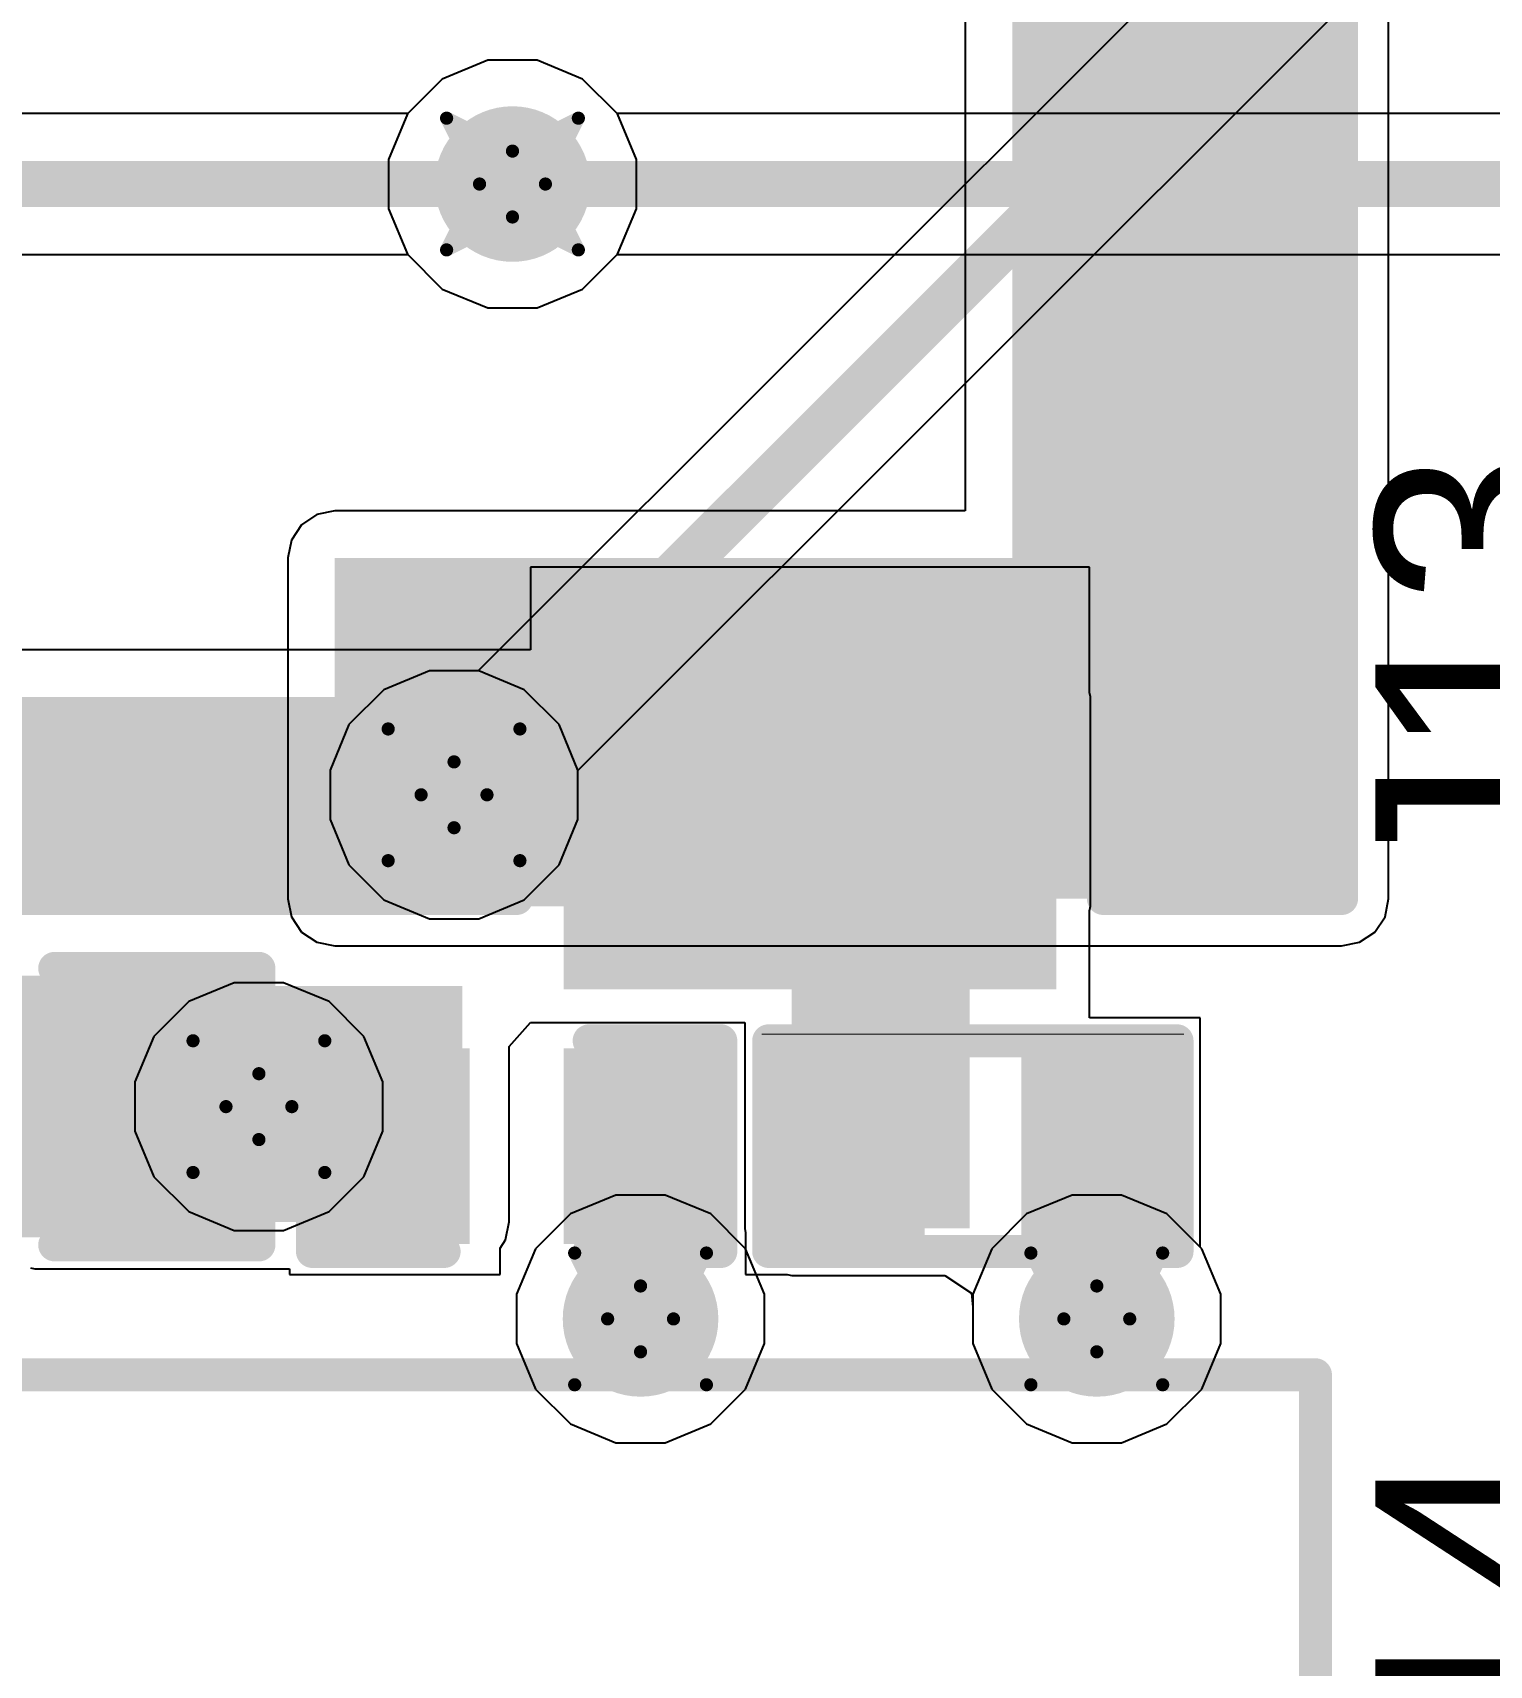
# Model space of a CAD drawing. Header units: inches. Extents: x -3 to 289, y -11 to 89.
# Drawn here: x 9.48 to 15.09, y 14.52 to 20.81 of the extents above; entities that cross this region are included whole.
import ezdxf

# ---------------------------------------------------------------- set-up
doc = ezdxf.new("R2010")
doc.units = ezdxf.units.IN
for name, color, linetype in [('Bottom Layer', 5, 'Continuous'), ('Drill Drawing', 1, 'Continuous'), ('Layer 1', 16, 'Continuous'), ('Layer 2', 76, 'Continuous'), ('Top Layer', 1, 'Continuous'), ('Top Overlay', 2, 'Continuous'), ('Top Paste', 8, 'Continuous'), ('Top Solder', 216, 'Continuous'), ('Via Holes', 16, 'Continuous')]:
    doc.layers.add(name, color=color, linetype=linetype)
doc.styles.add('Arial', font='', dxfattribs={"height": 0.2})
doc.styles.get('Arial').set_extended_font_data('Arial')

# ---------------------------------------------------------------- blocks, each defined once
blk = doc.blocks.new('R___0402_21')
at = {"layer": 'Top Layer'}
for points in [[(-0.6985, -0.3175), (-0.6985, 0.3175), (-0.2413, 0.3175), (-0.2413, -0.3175)], [(0.2413, -0.3175), (0.2413, 0.3175), (0.6985, 0.3175), (0.6985, -0.3175)]]:
    blk.add_hatch(color=1, dxfattribs=at).paths.add_polyline_path(points)
at = {"layer": 'Top Paste'}
for points in [[(-0.6985, -0.3175), (-0.6985, 0.3175), (-0.2413, 0.3175), (-0.2413, -0.3175)], [(0.2413, -0.3175), (0.2413, 0.3175), (0.6985, 0.3175), (0.6985, -0.3175)]]:
    blk.add_hatch(color=8, dxfattribs=at).paths.add_polyline_path(points)
at = {"layer": 'Top Solder'}
for points in [[(-0.7535, -0.3725), (-0.7535, 0.3725), (-0.1863, 0.3725), (-0.1863, -0.3725)], [(0.1863, -0.3725), (0.1863, 0.3725), (0.7535, 0.3725), (0.7535, -0.3725)]]:
    blk.add_hatch(color=216, dxfattribs=at).paths.add_polyline_path(points)
at = {"layer": 'Top Overlay'}
for points in [[(-0.7874, 0.4064, 0.127, 0.127, 0), (-0.7874, -0.4064, 0.127, 0.127, 0)], [(0.7874, 0.4064, 0.127, 0.127, 0), (-0.7874, 0.4064, 0.127, 0.127, 0)], [(0.7874, 0.4064, 0.127, 0.127, 0), (0.7874, -0.4064, 0.127, 0.127, 0)], [(0.7874, -0.4064, 0.127, 0.127, 0), (-0.7874, -0.4064, 0.127, 0.127, 0)], [(0.8128, -0.4318, 0.00323, 0.00323, 0), (-0.8128, -0.4318, 0.00323, 0.00323, 0)]]:
    blk.add_lwpolyline(points, format="xyseb", dxfattribs=at)
for points in [[(-0.8191, 0.4064, 0.0635, 0.0635, 1), (-0.7556, 0.4064, 0.0635, 0.0635, 1)], [(-0.8191, 0.4064, 0.0635, 0.0635, 1), (-0.7556, 0.4064, 0.0635, 0.0635, 1)], [(0.7556, 0.4064, 0.0635, 0.0635, 1), (0.8191, 0.4064, 0.0635, 0.0635, 1)], [(0.7556, 0.4064, 0.0635, 0.0635, 1), (0.8191, 0.4064, 0.0635, 0.0635, 1)], [(-0.8191, -0.4064, 0.0635, 0.0635, 1), (-0.7556, -0.4064, 0.0635, 0.0635, 1)], [(-0.8191, -0.4064, 0.0635, 0.0635, 1), (-0.7556, -0.4064, 0.0635, 0.0635, 1)], [(0.7556, -0.4064, 0.0635, 0.0635, 1), (0.8191, -0.4064, 0.0635, 0.0635, 1)], [(0.7556, -0.4064, 0.0635, 0.0635, 1), (0.8191, -0.4064, 0.0635, 0.0635, 1)], [(-0.8136, -0.4318, 0.00161, 0.00161, 1), (-0.812, -0.4318, 0.00161, 0.00161, 1)], [(0.812, -0.4318, 0.00161, 0.00161, 1), (0.8136, -0.4318, 0.00161, 0.00161, 1)]]:
    blk.add_lwpolyline(points, format="xyseb", close=True, dxfattribs=at)
blk = doc.blocks.new('693071010811_77')
at = {"layer": 'Top Layer'}
blk.add_hatch(color=1, dxfattribs=at).paths.add_polyline_path([(-5.875, 7.725), (-4.075, 7.725), (-4.075, 6.325), (-5.875, 6.325)])
at = {"layer": 'Top Paste'}
blk.add_hatch(color=8, dxfattribs=at).paths.add_polyline_path([(-5.875, 7.725), (-4.075, 7.725), (-4.075, 6.325), (-5.875, 6.325)])
at = {"layer": 'Top Solder'}
blk.add_hatch(color=216, dxfattribs=at).paths.add_polyline_path([(-5.925, 7.775), (-4.025, 7.775), (-4.025, 6.275), (-5.925, 6.275)])
at = {"layer": 'Top Overlay'}
for points in [[(-6.1061, 7.425, 0.127, 0.127, 0), (-7.025, 7.425, 0.127, 0.127, 0)], [(-7.025, 7.425, 0.127, 0.127, 0), (-7.025, 7.175, 0.127, 0.127, 0)], [(-0.4061, 7.425, 0.127, 0.127, 0), (-3.8439, 7.425, 0.127, 0.127, 0)], [(-7.025, 7.175, 0.127, 0.127, 0), (-7.025, -4.9439, 0.127, 0.127, 0)]]:
    blk.add_lwpolyline(points, format="xyseb", dxfattribs=at)
for points in [[(-7.0567, 7.425, 0.0635, 0.0635, 1), (-6.9932, 7.425, 0.0635, 0.0635, 1)], [(-7.0567, 7.425, 0.0635, 0.0635, 1), (-6.9932, 7.425, 0.0635, 0.0635, 1)], [(-6.1379, 7.425, 0.0635, 0.0635, 1), (-6.0744, 7.425, 0.0635, 0.0635, 1)], [(-3.8756, 7.425, 0.0635, 0.0635, 1), (-3.8121, 7.425, 0.0635, 0.0635, 1)], [(-7.0567, 7.175, 0.0635, 0.0635, 1), (-6.9932, 7.175, 0.0635, 0.0635, 1)], [(-7.0567, 7.175, 0.0635, 0.0635, 1), (-6.9932, 7.175, 0.0635, 0.0635, 1)]]:
    blk.add_lwpolyline(points, format="xyseb", close=True, dxfattribs=at)
blk = doc.blocks.new('693071010811_78')
at = {"layer": 'Top Overlay'}
for points in [[(1.8553, 7.4261, 0.127, 0.127, 0), (5.2742, 7.4261, 0.127, 0.127, 0)], [(5.2742, 7.4261, 0.127, 0.127, 0), (6.975, 7.4261, 0.127, 0.127, 0)], [(6.975, -5.8439, 0.127, 0.127, 0), (6.975, 7.4261, 0.127, 0.127, 0)]]:
    blk.add_lwpolyline(points, format="xyseb", dxfattribs=at)
for points in [[(5.2424, 7.4261, 0.0635, 0.0635, 1), (5.3059, 7.4261, 0.0635, 0.0635, 1)], [(5.2424, 7.4261, 0.0635, 0.0635, 1), (5.3059, 7.4261, 0.0635, 0.0635, 1)], [(6.9432, 7.4261, 0.0635, 0.0635, 1), (7.0067, 7.4261, 0.0635, 0.0635, 1)], [(6.9432, 7.4261, 0.0635, 0.0635, 1), (7.0067, 7.4261, 0.0635, 0.0635, 1)]]:
    blk.add_lwpolyline(points, format="xyseb", close=True, dxfattribs=at)
blk = doc.blocks.new('C___0603_100')
at = {"layer": 'Top Layer'}
for points in [[(-0.381, 0.4445), (-0.381, -0.4445), (-1.143, -0.4445), (-1.143, 0.4445)], [(1.143, 0.4445), (1.143, -0.4445), (0.381, -0.4445), (0.381, 0.4445)]]:
    blk.add_hatch(color=1, dxfattribs=at).paths.add_polyline_path(points)
at = {"layer": 'Top Paste'}
for points in [[(-0.381, 0.4445), (-0.381, -0.4445), (-1.143, -0.4445), (-1.143, 0.4445)], [(1.143, 0.4445), (1.143, -0.4445), (0.381, -0.4445), (0.381, 0.4445)]]:
    blk.add_hatch(color=8, dxfattribs=at).paths.add_polyline_path(points)
at = {"layer": 'Top Solder'}
for points in [[(-0.321, 0.5045), (-0.321, -0.5045), (-1.203, -0.5045), (-1.203, 0.5045)], [(1.203, 0.5045), (1.203, -0.5045), (0.321, -0.5045), (0.321, 0.5045)]]:
    blk.add_hatch(color=216, dxfattribs=at).paths.add_polyline_path(points)
at = {"layer": 'Top Overlay'}
for points in [[(-1.2446, -0.5334, 0.127, 0.127, 0), (-1.2446, 0.5334, 0.127, 0.127, 0)], [(-1.2446, 0.5334, 0.127, 0.127, 0), (-0.4572, 0.5334, 0.127, 0.127, 0)], [(0.4572, 0.5334, 0.127, 0.127, 0), (1.2446, 0.5334, 0.127, 0.127, 0)], [(1.2446, -0.5334, 0.127, 0.127, 0), (1.2446, 0.5334, 0.127, 0.127, 0)], [(-1.2446, -0.5334, 0.127, 0.127, 0), (-0.4572, -0.5334, 0.127, 0.127, 0)], [(0.4572, -0.5334, 0.127, 0.127, 0), (1.2446, -0.5334, 0.127, 0.127, 0)]]:
    blk.add_lwpolyline(points, format="xyseb", dxfattribs=at)
for points in [[(-1.2764, 0.5334, 0.0635, 0.0635, 1), (-1.2128, 0.5334, 0.0635, 0.0635, 1)], [(-1.2764, 0.5334, 0.0635, 0.0635, 1), (-1.2128, 0.5334, 0.0635, 0.0635, 1)], [(-0.4889, 0.5334, 0.0635, 0.0635, 1), (-0.4254, 0.5334, 0.0635, 0.0635, 1)], [(0.4254, 0.5334, 0.0635, 0.0635, 1), (0.4889, 0.5334, 0.0635, 0.0635, 1)], [(1.2128, 0.5334, 0.0635, 0.0635, 1), (1.2764, 0.5334, 0.0635, 0.0635, 1)], [(1.2128, 0.5334, 0.0635, 0.0635, 1), (1.2764, 0.5334, 0.0635, 0.0635, 1)], [(-1.2764, -0.5334, 0.0635, 0.0635, 1), (-1.2128, -0.5334, 0.0635, 0.0635, 1)], [(-1.2764, -0.5334, 0.0635, 0.0635, 1), (-1.2128, -0.5334, 0.0635, 0.0635, 1)], [(-0.4889, -0.5334, 0.0635, 0.0635, 1), (-0.4254, -0.5334, 0.0635, 0.0635, 1)], [(0.4254, -0.5334, 0.0635, 0.0635, 1), (0.4889, -0.5334, 0.0635, 0.0635, 1)], [(1.2128, -0.5334, 0.0635, 0.0635, 1), (1.2764, -0.5334, 0.0635, 0.0635, 1)], [(1.2128, -0.5334, 0.0635, 0.0635, 1), (1.2764, -0.5334, 0.0635, 0.0635, 1)]]:
    blk.add_lwpolyline(points, format="xyseb", close=True, dxfattribs=at)
blk = doc.blocks.new('____0402_102')
at = {"layer": 'Top Layer'}
for points in [[(-0.6985, -0.3175), (-0.6985, 0.3175), (-0.2413, 0.3175), (-0.2413, -0.3175)], [(0.2413, -0.3175), (0.2413, 0.3175), (0.6985, 0.3175), (0.6985, -0.3175)]]:
    blk.add_hatch(color=1, dxfattribs=at).paths.add_polyline_path(points)
at = {"layer": 'Top Paste'}
for points in [[(-0.6985, -0.3175), (-0.6985, 0.3175), (-0.2413, 0.3175), (-0.2413, -0.3175)], [(0.2413, -0.3175), (0.2413, 0.3175), (0.6985, 0.3175), (0.6985, -0.3175)]]:
    blk.add_hatch(color=8, dxfattribs=at).paths.add_polyline_path(points)
at = {"layer": 'Top Solder'}
for points in [[(-0.7585, -0.3775), (-0.7585, 0.3775), (-0.1813, 0.3775), (-0.1813, -0.3775)], [(0.1813, -0.3775), (0.1813, 0.3775), (0.7585, 0.3775), (0.7585, -0.3775)]]:
    blk.add_hatch(color=216, dxfattribs=at).paths.add_polyline_path(points)
at = {"layer": 'Top Overlay'}
for points in [[(-0.7874, 0.4064, 0.127, 0.127, 0), (-0.7874, -0.4064, 0.127, 0.127, 0)], [(-0.2794, 0.4064, 0.127, 0.127, 0), (-0.7874, 0.4064, 0.127, 0.127, 0)], [(0.7874, 0.4064, 0.127, 0.127, 0), (0.2794, 0.4064, 0.127, 0.127, 0)], [(0.7874, 0.4064, 0.127, 0.127, 0), (0.7874, -0.4064, 0.127, 0.127, 0)], [(-0.2794, -0.4064, 0.127, 0.127, 0), (-0.7874, -0.4064, 0.127, 0.127, 0)], [(0.7874, -0.4064, 0.127, 0.127, 0), (0.2794, -0.4064, 0.127, 0.127, 0)]]:
    blk.add_lwpolyline(points, format="xyseb", dxfattribs=at)
for points in [[(-0.8191, 0.4064, 0.0635, 0.0635, 1), (-0.7556, 0.4064, 0.0635, 0.0635, 1)], [(-0.8191, 0.4064, 0.0635, 0.0635, 1), (-0.7556, 0.4064, 0.0635, 0.0635, 1)], [(-0.3111, 0.4064, 0.0635, 0.0635, 1), (-0.2477, 0.4064, 0.0635, 0.0635, 1)], [(0.2477, 0.4064, 0.0635, 0.0635, 1), (0.3111, 0.4064, 0.0635, 0.0635, 1)], [(0.7556, 0.4064, 0.0635, 0.0635, 1), (0.8191, 0.4064, 0.0635, 0.0635, 1)], [(0.7556, 0.4064, 0.0635, 0.0635, 1), (0.8191, 0.4064, 0.0635, 0.0635, 1)], [(-0.8191, -0.4064, 0.0635, 0.0635, 1), (-0.7556, -0.4064, 0.0635, 0.0635, 1)], [(-0.8191, -0.4064, 0.0635, 0.0635, 1), (-0.7556, -0.4064, 0.0635, 0.0635, 1)], [(-0.3111, -0.4064, 0.0635, 0.0635, 1), (-0.2477, -0.4064, 0.0635, 0.0635, 1)], [(0.2477, -0.4064, 0.0635, 0.0635, 1), (0.3111, -0.4064, 0.0635, 0.0635, 1)], [(0.7556, -0.4064, 0.0635, 0.0635, 1), (0.8191, -0.4064, 0.0635, 0.0635, 1)], [(0.7556, -0.4064, 0.0635, 0.0635, 1), (0.8191, -0.4064, 0.0635, 0.0635, 1)]]:
    blk.add_lwpolyline(points, format="xyseb", close=True, dxfattribs=at)

msp = doc.modelspace()

# ---------------------------------------------------------------- hatches: boundary and pattern name
at = {"layer": 'Bottom Layer'}
h = msp.add_hatch(color=5, dxfattribs=at)
edge = h.paths.add_edge_path()
edge.add_arc((11.3251, 20.2304), 0.3, 0, 360)
h = msp.add_hatch(color=5, dxfattribs=at)
edge = h.paths.add_edge_path()
edge.add_arc((11.0998, 17.8748), 0.3, 0, 360)
h = msp.add_hatch(color=5, dxfattribs=at)
edge = h.paths.add_edge_path()
edge.add_arc((10.3474, 16.6722), 0.3, 0, 360)
h = msp.add_hatch(color=5, dxfattribs=at)
edge = h.paths.add_edge_path()
edge.add_arc((11.8189, 15.8535), 0.3, 0, 360)
h = msp.add_hatch(color=5, dxfattribs=at)
edge = h.paths.add_edge_path()
edge.add_arc((13.578, 15.8535), 0.3, 0, 360)
at = {"layer": 'Layer 1'}
h = msp.add_hatch(color=16, dxfattribs=at)
edge = h.paths.add_edge_path()
edge.add_arc((11.3251, 20.2304), 0.3, 0, 360)
h = msp.add_hatch(color=16, dxfattribs=at)
edge = h.paths.add_edge_path()
edge.add_arc((11.0998, 17.8748), 0.3, 0, 360)
h = msp.add_hatch(color=16, dxfattribs=at)
edge = h.paths.add_edge_path()
edge.add_arc((10.3474, 16.6722), 0.3, 0, 360)
h = msp.add_hatch(color=16, dxfattribs=at)
edge = h.paths.add_edge_path()
edge.add_arc((11.8189, 15.8535), 0.3, 0, 360)
h = msp.add_hatch(color=16, dxfattribs=at)
edge = h.paths.add_edge_path()
edge.add_arc((13.578, 15.8535), 0.3, 0, 360)
at = {"layer": 'Layer 2'}
for points in [[(14.5219, 31.5976), (13.2519, 31.5976), (13.2519, 17.4737), (14.5219, 17.4737)], [(14.5219, 18.7882), (10.64, 18.7882), (10.64, 17.4737), (14.5219, 17.4737)]]:
    msp.add_hatch(color=76, dxfattribs=at).paths.add_polyline_path(points)
h = msp.add_hatch(color=76, dxfattribs=at)
edge = h.paths.add_edge_path()
edge.add_arc((11.3251, 20.2304), 0.3, 0, 360)
h = msp.add_hatch(color=76, dxfattribs=at)
edge = h.paths.add_edge_path()
edge.add_arc((11.0998, 17.8748), 0.3, 0, 360)
h = msp.add_hatch(color=76, dxfattribs=at)
edge = h.paths.add_edge_path()
edge.add_arc((10.3474, 16.6722), 0.3, 0, 360)
h = msp.add_hatch(color=76, dxfattribs=at)
edge = h.paths.add_edge_path()
edge.add_arc((11.8189, 15.8535), 0.3, 0, 360)
h = msp.add_hatch(color=76, dxfattribs=at)
edge = h.paths.add_edge_path()
edge.add_arc((13.578, 15.8535), 0.3, 0, 360)
at = {"layer": 'Top Layer'}
h = msp.add_hatch(color=1, dxfattribs=at)
edge = h.paths.add_edge_path()
edge.add_arc((11.3251, 20.2304), 0.3, 0, 360)
for points in [[(5.872, 17.4449), (13.3719, 17.4449), (13.3719, 18.2524), (5.872, 18.2524)], [(13.0878, 18.0315), (12.4017, 18.0315), (12.4017, 16.2023), (13.0878, 16.2023)], [(9.4838, 16.2277), (11.1312, 16.2277), (11.1312, 17.1376), (9.4838, 17.1376)]]:
    msp.add_hatch(color=1, dxfattribs=at).paths.add_polyline_path(points)
h = msp.add_hatch(color=1, dxfattribs=at)
edge = h.paths.add_edge_path()
edge.add_arc((11.0998, 17.8748), 0.3, 0, 360)
h = msp.add_hatch(color=1, dxfattribs=at)
edge = h.paths.add_edge_path()
edge.add_arc((10.3474, 16.6722), 0.3, 0, 360)
h = msp.add_hatch(color=1, dxfattribs=at)
edge = h.paths.add_edge_path()
edge.add_arc((11.8189, 15.8535), 0.3, 0, 360)
h = msp.add_hatch(color=1, dxfattribs=at)
edge = h.paths.add_edge_path()
edge.add_arc((13.578, 15.8535), 0.3, 0, 360)
at = {"layer": 'Via Holes'}
h = msp.add_hatch(color=7, dxfattribs=at)
edge = h.paths.add_edge_path()
edge.add_arc((11.3251, 20.2304), 0.15, 0, 360)
h = msp.add_hatch(color=7, dxfattribs=at)
edge = h.paths.add_edge_path()
edge.add_arc((11.0998, 17.8748), 0.15, 0, 360)
h = msp.add_hatch(color=7, dxfattribs=at)
edge = h.paths.add_edge_path()
edge.add_arc((10.3474, 16.6722), 0.15, 0, 360)
h = msp.add_hatch(color=7, dxfattribs=at)
edge = h.paths.add_edge_path()
edge.add_arc((11.8189, 15.8535), 0.15, 0, 360)
h = msp.add_hatch(color=7, dxfattribs=at)
edge = h.paths.add_edge_path()
edge.add_arc((13.578, 15.8535), 0.15, 0, 360)

# ---------------------------------------------------------------- linework, layer by layer
at = {"layer": 'Bottom Layer'}
for p, q in [((16.2644, 23.424), (11.193, 18.3526)), ((11.5776, 17.968), (16.5694, 22.9598)), ((11.23, 20.7082), (11.0544, 20.6354)), ((11.4201, 20.7082), (11.23, 20.7082)), ((11.5957, 20.6354), (11.4201, 20.7082)), ((11.0544, 20.6354), (10.92, 20.501)), ((11.7301, 20.501), (11.5957, 20.6354)), ((10.92, 20.501), (10.8473, 20.3254)), ((11.8029, 20.3254), (11.7301, 20.501)), ((10.8473, 20.3254), (10.8473, 20.1353)), ((11.8029, 20.1353), (11.8029, 20.3254)), ((10.8473, 20.1353), (10.92, 19.9597)), ((11.7301, 19.9597), (11.8029, 20.1353)), ((10.92, 19.9597), (11.0544, 19.8253)), ((11.5957, 19.8253), (11.7301, 19.9597)), ((11.0544, 19.8253), (11.23, 19.7526)), ((11.4201, 19.7526), (11.5957, 19.8253)), ((11.23, 19.7526), (11.4201, 19.7526)), ((11.0047, 18.3526), (10.8291, 18.2799)), ((11.193, 18.3526), (11.0047, 18.3526)), ((10.8291, 18.2799), (10.6947, 18.1454)), ((10.6947, 18.1454), (10.622, 17.9698)), ((10.622, 17.9698), (10.622, 17.7798)), ((11.5776, 17.7798), (11.5776, 17.968)), ((10.622, 17.7798), (10.6947, 17.6041)), ((11.5048, 17.6041), (11.5776, 17.7798)), ((10.6947, 17.6041), (10.8291, 17.4697)), ((11.3704, 17.4697), (11.5048, 17.6041)), ((10.8291, 17.4697), (11.0047, 17.397)), ((11.1948, 17.397), (11.3704, 17.4697)), ((11.0047, 17.397), (11.1948, 17.397)), ((11.7238, 16.3313), (11.5482, 16.2586)), ((11.9139, 16.3313), (11.7238, 16.3313)), ((12.0895, 16.2586), (11.9139, 16.3313)), ((13.4829, 16.3313), (13.3073, 16.2586)), ((13.673, 16.3313), (13.4829, 16.3313)), ((13.8486, 16.2586), (13.673, 16.3313)), ((11.5482, 16.2586), (11.4138, 16.1242)), ((12.2239, 16.1242), (12.0895, 16.2586)), ((13.3073, 16.2586), (13.1729, 16.1242)), ((13.983, 16.1242), (13.8486, 16.2586)), ((11.4138, 16.1242), (11.3411, 15.9486)), ((12.2967, 15.9486), (12.2239, 16.1242)), ((13.1729, 16.1242), (13.1002, 15.9486)), ((14.0558, 15.9486), (13.983, 16.1242)), ((11.3411, 15.9486), (11.3411, 15.7585)), ((12.2967, 15.7585), (12.2967, 15.9486)), ((13.1002, 15.9486), (13.1002, 15.7585)), ((14.0558, 15.7585), (14.0558, 15.9486)), ((11.3411, 15.7585), (11.4138, 15.5829)), ((12.2239, 15.5829), (12.2967, 15.7585)), ((13.1002, 15.7585), (13.1729, 15.5829)), ((13.983, 15.5829), (14.0558, 15.7585)), ((11.4138, 15.5829), (11.5482, 15.4485)), ((12.0895, 15.4485), (12.2239, 15.5829)), ((13.1729, 15.5829), (13.3073, 15.4485)), ((13.8486, 15.4485), (13.983, 15.5829)), ((11.5482, 15.4485), (11.7238, 15.3757)), ((11.9139, 15.3757), (12.0895, 15.4485)), ((13.3073, 15.4485), (13.4829, 15.3757)), ((13.673, 15.3757), (13.8486, 15.4485)), ((11.7238, 15.3757), (11.9139, 15.3757)), ((13.4829, 15.3757), (13.673, 15.3757))]:
    msp.add_line(p, q, dxfattribs=at)
msp.add_lwpolyline([(11.0998, 17.8748, 0.1778, 0.1778, 0), (16.4567, 23.2318, 0.1778, 0.1778, 0)], format="xyseb", dxfattribs=at)
msp.add_lwpolyline([(11.0553, 17.8748, 0.0889, 0.0889, 1), (11.1442, 17.8748, 0.0889, 0.0889, 1)], format="xyseb", close=True, dxfattribs=at)
at = {"layer": 'Drill Drawing'}
for points in [[(11.0711, 20.4844, 0.0508, 0.0508, 0), (11.3251, 20.3574, 0.0508, 0.0508, 0)], [(11.0711, 20.4844, 0.0508, 0.0508, 0), (11.1981, 20.2304, 0.0508, 0.0508, 0)], [(11.3251, 20.3574, 0.0508, 0.0508, 0), (11.5791, 20.4844, 0.0508, 0.0508, 0)], [(11.4521, 20.2304, 0.0508, 0.0508, 0), (11.5791, 20.4844, 0.0508, 0.0508, 0)], [(11.0711, 19.9764, 0.0508, 0.0508, 0), (11.1981, 20.2304, 0.0508, 0.0508, 0)], [(11.4521, 20.2304, 0.0508, 0.0508, 0), (11.5791, 19.9764, 0.0508, 0.0508, 0)], [(11.0711, 19.9764, 0.0508, 0.0508, 0), (11.3251, 20.1034, 0.0508, 0.0508, 0)], [(11.3251, 20.1034, 0.0508, 0.0508, 0), (11.5791, 19.9764, 0.0508, 0.0508, 0)], [(10.8458, 18.1288, 0.0508, 0.0508, 0), (11.0998, 18.0018, 0.0508, 0.0508, 0)], [(10.8458, 18.1288, 0.0508, 0.0508, 0), (10.9728, 17.8748, 0.0508, 0.0508, 0)], [(11.0998, 18.0018, 0.0508, 0.0508, 0), (11.3538, 18.1288, 0.0508, 0.0508, 0)], [(11.2268, 17.8748, 0.0508, 0.0508, 0), (11.3538, 18.1288, 0.0508, 0.0508, 0)], [(10.8458, 17.6208, 0.0508, 0.0508, 0), (10.9728, 17.8748, 0.0508, 0.0508, 0)], [(11.2268, 17.8748, 0.0508, 0.0508, 0), (11.3538, 17.6208, 0.0508, 0.0508, 0)], [(10.8458, 17.6208, 0.0508, 0.0508, 0), (11.0998, 17.7478, 0.0508, 0.0508, 0)], [(11.0998, 17.7478, 0.0508, 0.0508, 0), (11.3538, 17.6208, 0.0508, 0.0508, 0)], [(10.0934, 16.9262, 0.0508, 0.0508, 0), (10.3474, 16.7992, 0.0508, 0.0508, 0)], [(10.0934, 16.9262, 0.0508, 0.0508, 0), (10.2204, 16.6722, 0.0508, 0.0508, 0)], [(10.3474, 16.7992, 0.0508, 0.0508, 0), (10.6014, 16.9262, 0.0508, 0.0508, 0)], [(10.4744, 16.6722, 0.0508, 0.0508, 0), (10.6014, 16.9262, 0.0508, 0.0508, 0)], [(10.0934, 16.4182, 0.0508, 0.0508, 0), (10.2204, 16.6722, 0.0508, 0.0508, 0)], [(10.4744, 16.6722, 0.0508, 0.0508, 0), (10.6014, 16.4182, 0.0508, 0.0508, 0)], [(10.0934, 16.4182, 0.0508, 0.0508, 0), (10.3474, 16.5452, 0.0508, 0.0508, 0)], [(10.3474, 16.5452, 0.0508, 0.0508, 0), (10.6014, 16.4182, 0.0508, 0.0508, 0)], [(11.5649, 16.1075, 0.0508, 0.0508, 0), (11.8189, 15.9805, 0.0508, 0.0508, 0)], [(11.5649, 16.1075, 0.0508, 0.0508, 0), (11.6919, 15.8535, 0.0508, 0.0508, 0)], [(11.8189, 15.9805, 0.0508, 0.0508, 0), (12.0729, 16.1075, 0.0508, 0.0508, 0)], [(11.9459, 15.8535, 0.0508, 0.0508, 0), (12.0729, 16.1075, 0.0508, 0.0508, 0)], [(13.324, 16.1075, 0.0508, 0.0508, 0), (13.578, 15.9805, 0.0508, 0.0508, 0)], [(13.324, 16.1075, 0.0508, 0.0508, 0), (13.451, 15.8535, 0.0508, 0.0508, 0)], [(13.578, 15.9805, 0.0508, 0.0508, 0), (13.832, 16.1075, 0.0508, 0.0508, 0)], [(13.705, 15.8535, 0.0508, 0.0508, 0), (13.832, 16.1075, 0.0508, 0.0508, 0)], [(11.5649, 15.5995, 0.0508, 0.0508, 0), (11.6919, 15.8535, 0.0508, 0.0508, 0)], [(11.9459, 15.8535, 0.0508, 0.0508, 0), (12.0729, 15.5995, 0.0508, 0.0508, 0)], [(13.324, 15.5995, 0.0508, 0.0508, 0), (13.451, 15.8535, 0.0508, 0.0508, 0)], [(13.705, 15.8535, 0.0508, 0.0508, 0), (13.832, 15.5995, 0.0508, 0.0508, 0)], [(11.5649, 15.5995, 0.0508, 0.0508, 0), (11.8189, 15.7265, 0.0508, 0.0508, 0)], [(11.8189, 15.7265, 0.0508, 0.0508, 0), (12.0729, 15.5995, 0.0508, 0.0508, 0)], [(13.324, 15.5995, 0.0508, 0.0508, 0), (13.578, 15.7265, 0.0508, 0.0508, 0)], [(13.578, 15.7265, 0.0508, 0.0508, 0), (13.832, 15.5995, 0.0508, 0.0508, 0)]]:
    msp.add_lwpolyline(points, format="xyseb", dxfattribs=at)
for points in [[(11.0584, 20.4844, 0.0254, 0.0254, 1), (11.0838, 20.4844, 0.0254, 0.0254, 1)], [(11.0584, 20.4844, 0.0254, 0.0254, 1), (11.0838, 20.4844, 0.0254, 0.0254, 1)], [(11.5664, 20.4844, 0.0254, 0.0254, 1), (11.5918, 20.4844, 0.0254, 0.0254, 1)], [(11.5664, 20.4844, 0.0254, 0.0254, 1), (11.5918, 20.4844, 0.0254, 0.0254, 1)], [(11.3124, 20.3574, 0.0254, 0.0254, 1), (11.3378, 20.3574, 0.0254, 0.0254, 1)], [(11.3124, 20.3574, 0.0254, 0.0254, 1), (11.3378, 20.3574, 0.0254, 0.0254, 1)], [(11.1854, 20.2304, 0.0254, 0.0254, 1), (11.2108, 20.2304, 0.0254, 0.0254, 1)], [(11.1854, 20.2304, 0.0254, 0.0254, 1), (11.2108, 20.2304, 0.0254, 0.0254, 1)], [(11.4394, 20.2304, 0.0254, 0.0254, 1), (11.4648, 20.2304, 0.0254, 0.0254, 1)], [(11.4394, 20.2304, 0.0254, 0.0254, 1), (11.4648, 20.2304, 0.0254, 0.0254, 1)], [(11.3124, 20.1034, 0.0254, 0.0254, 1), (11.3378, 20.1034, 0.0254, 0.0254, 1)], [(11.3124, 20.1034, 0.0254, 0.0254, 1), (11.3378, 20.1034, 0.0254, 0.0254, 1)], [(11.0584, 19.9764, 0.0254, 0.0254, 1), (11.0838, 19.9764, 0.0254, 0.0254, 1)], [(11.0584, 19.9764, 0.0254, 0.0254, 1), (11.0838, 19.9764, 0.0254, 0.0254, 1)], [(11.5664, 19.9764, 0.0254, 0.0254, 1), (11.5918, 19.9764, 0.0254, 0.0254, 1)], [(11.5664, 19.9764, 0.0254, 0.0254, 1), (11.5918, 19.9764, 0.0254, 0.0254, 1)], [(10.8331, 18.1288, 0.0254, 0.0254, 1), (10.8585, 18.1288, 0.0254, 0.0254, 1)], [(10.8331, 18.1288, 0.0254, 0.0254, 1), (10.8585, 18.1288, 0.0254, 0.0254, 1)], [(11.3411, 18.1288, 0.0254, 0.0254, 1), (11.3665, 18.1288, 0.0254, 0.0254, 1)], [(11.3411, 18.1288, 0.0254, 0.0254, 1), (11.3665, 18.1288, 0.0254, 0.0254, 1)], [(11.0871, 18.0018, 0.0254, 0.0254, 1), (11.1125, 18.0018, 0.0254, 0.0254, 1)], [(11.0871, 18.0018, 0.0254, 0.0254, 1), (11.1125, 18.0018, 0.0254, 0.0254, 1)], [(10.9601, 17.8748, 0.0254, 0.0254, 1), (10.9855, 17.8748, 0.0254, 0.0254, 1)], [(10.9601, 17.8748, 0.0254, 0.0254, 1), (10.9855, 17.8748, 0.0254, 0.0254, 1)], [(11.2141, 17.8748, 0.0254, 0.0254, 1), (11.2395, 17.8748, 0.0254, 0.0254, 1)], [(11.2141, 17.8748, 0.0254, 0.0254, 1), (11.2395, 17.8748, 0.0254, 0.0254, 1)], [(11.0871, 17.7478, 0.0254, 0.0254, 1), (11.1125, 17.7478, 0.0254, 0.0254, 1)], [(11.0871, 17.7478, 0.0254, 0.0254, 1), (11.1125, 17.7478, 0.0254, 0.0254, 1)], [(10.8331, 17.6208, 0.0254, 0.0254, 1), (10.8585, 17.6208, 0.0254, 0.0254, 1)], [(10.8331, 17.6208, 0.0254, 0.0254, 1), (10.8585, 17.6208, 0.0254, 0.0254, 1)], [(11.3411, 17.6208, 0.0254, 0.0254, 1), (11.3665, 17.6208, 0.0254, 0.0254, 1)], [(11.3411, 17.6208, 0.0254, 0.0254, 1), (11.3665, 17.6208, 0.0254, 0.0254, 1)], [(10.0807, 16.9262, 0.0254, 0.0254, 1), (10.1061, 16.9262, 0.0254, 0.0254, 1)], [(10.0807, 16.9262, 0.0254, 0.0254, 1), (10.1061, 16.9262, 0.0254, 0.0254, 1)], [(10.5887, 16.9262, 0.0254, 0.0254, 1), (10.6141, 16.9262, 0.0254, 0.0254, 1)], [(10.5887, 16.9262, 0.0254, 0.0254, 1), (10.6141, 16.9262, 0.0254, 0.0254, 1)], [(10.3347, 16.7992, 0.0254, 0.0254, 1), (10.3601, 16.7992, 0.0254, 0.0254, 1)], [(10.3347, 16.7992, 0.0254, 0.0254, 1), (10.3601, 16.7992, 0.0254, 0.0254, 1)], [(10.2077, 16.6722, 0.0254, 0.0254, 1), (10.2331, 16.6722, 0.0254, 0.0254, 1)], [(10.2077, 16.6722, 0.0254, 0.0254, 1), (10.2331, 16.6722, 0.0254, 0.0254, 1)], [(10.4617, 16.6722, 0.0254, 0.0254, 1), (10.4871, 16.6722, 0.0254, 0.0254, 1)], [(10.4617, 16.6722, 0.0254, 0.0254, 1), (10.4871, 16.6722, 0.0254, 0.0254, 1)], [(10.3347, 16.5452, 0.0254, 0.0254, 1), (10.3601, 16.5452, 0.0254, 0.0254, 1)], [(10.3347, 16.5452, 0.0254, 0.0254, 1), (10.3601, 16.5452, 0.0254, 0.0254, 1)], [(10.0807, 16.4182, 0.0254, 0.0254, 1), (10.1061, 16.4182, 0.0254, 0.0254, 1)], [(10.0807, 16.4182, 0.0254, 0.0254, 1), (10.1061, 16.4182, 0.0254, 0.0254, 1)], [(10.5887, 16.4182, 0.0254, 0.0254, 1), (10.6141, 16.4182, 0.0254, 0.0254, 1)], [(10.5887, 16.4182, 0.0254, 0.0254, 1), (10.6141, 16.4182, 0.0254, 0.0254, 1)], [(11.5522, 16.1075, 0.0254, 0.0254, 1), (11.5776, 16.1075, 0.0254, 0.0254, 1)], [(11.5522, 16.1075, 0.0254, 0.0254, 1), (11.5776, 16.1075, 0.0254, 0.0254, 1)], [(12.0602, 16.1075, 0.0254, 0.0254, 1), (12.0856, 16.1075, 0.0254, 0.0254, 1)], [(12.0602, 16.1075, 0.0254, 0.0254, 1), (12.0856, 16.1075, 0.0254, 0.0254, 1)], [(13.3113, 16.1075, 0.0254, 0.0254, 1), (13.3367, 16.1075, 0.0254, 0.0254, 1)], [(13.3113, 16.1075, 0.0254, 0.0254, 1), (13.3367, 16.1075, 0.0254, 0.0254, 1)], [(13.8193, 16.1075, 0.0254, 0.0254, 1), (13.8447, 16.1075, 0.0254, 0.0254, 1)], [(13.8193, 16.1075, 0.0254, 0.0254, 1), (13.8447, 16.1075, 0.0254, 0.0254, 1)], [(11.8062, 15.9805, 0.0254, 0.0254, 1), (11.8316, 15.9805, 0.0254, 0.0254, 1)], [(11.8062, 15.9805, 0.0254, 0.0254, 1), (11.8316, 15.9805, 0.0254, 0.0254, 1)], [(13.5653, 15.9805, 0.0254, 0.0254, 1), (13.5907, 15.9805, 0.0254, 0.0254, 1)], [(13.5653, 15.9805, 0.0254, 0.0254, 1), (13.5907, 15.9805, 0.0254, 0.0254, 1)], [(11.6792, 15.8535, 0.0254, 0.0254, 1), (11.7046, 15.8535, 0.0254, 0.0254, 1)], [(11.6792, 15.8535, 0.0254, 0.0254, 1), (11.7046, 15.8535, 0.0254, 0.0254, 1)], [(11.9332, 15.8535, 0.0254, 0.0254, 1), (11.9586, 15.8535, 0.0254, 0.0254, 1)], [(11.9332, 15.8535, 0.0254, 0.0254, 1), (11.9586, 15.8535, 0.0254, 0.0254, 1)], [(13.4383, 15.8535, 0.0254, 0.0254, 1), (13.4637, 15.8535, 0.0254, 0.0254, 1)], [(13.4383, 15.8535, 0.0254, 0.0254, 1), (13.4637, 15.8535, 0.0254, 0.0254, 1)], [(13.6923, 15.8535, 0.0254, 0.0254, 1), (13.7177, 15.8535, 0.0254, 0.0254, 1)], [(13.6923, 15.8535, 0.0254, 0.0254, 1), (13.7177, 15.8535, 0.0254, 0.0254, 1)], [(11.8062, 15.7265, 0.0254, 0.0254, 1), (11.8316, 15.7265, 0.0254, 0.0254, 1)], [(11.8062, 15.7265, 0.0254, 0.0254, 1), (11.8316, 15.7265, 0.0254, 0.0254, 1)], [(13.5653, 15.7265, 0.0254, 0.0254, 1), (13.5907, 15.7265, 0.0254, 0.0254, 1)], [(13.5653, 15.7265, 0.0254, 0.0254, 1), (13.5907, 15.7265, 0.0254, 0.0254, 1)], [(11.5522, 15.5995, 0.0254, 0.0254, 1), (11.5776, 15.5995, 0.0254, 0.0254, 1)], [(11.5522, 15.5995, 0.0254, 0.0254, 1), (11.5776, 15.5995, 0.0254, 0.0254, 1)], [(12.0602, 15.5995, 0.0254, 0.0254, 1), (12.0856, 15.5995, 0.0254, 0.0254, 1)], [(12.0602, 15.5995, 0.0254, 0.0254, 1), (12.0856, 15.5995, 0.0254, 0.0254, 1)], [(13.3113, 15.5995, 0.0254, 0.0254, 1), (13.3367, 15.5995, 0.0254, 0.0254, 1)], [(13.3113, 15.5995, 0.0254, 0.0254, 1), (13.3367, 15.5995, 0.0254, 0.0254, 1)], [(13.8193, 15.5995, 0.0254, 0.0254, 1), (13.8447, 15.5995, 0.0254, 0.0254, 1)], [(13.8193, 15.5995, 0.0254, 0.0254, 1), (13.8447, 15.5995, 0.0254, 0.0254, 1)]]:
    msp.add_lwpolyline(points, format="xyseb", close=True, dxfattribs=at)
at = {"layer": 'Layer 1'}
for p, q in [((11.23, 20.7082), (11.0544, 20.6354)), ((11.4201, 20.7082), (11.23, 20.7082)), ((11.5957, 20.6354), (11.4201, 20.7082)), ((11.0544, 20.6354), (10.9213, 20.5023)), ((11.7301, 20.501), (11.5957, 20.6354)), ((10.9213, 20.5023), (7.3295, 20.5023)), ((11.8029, 20.3254), (11.7301, 20.501)), ((11.8029, 20.1353), (11.8029, 20.3254)), ((11.7301, 19.9597), (11.8029, 20.1353)), ((7.4422, 19.9585), (10.9213, 19.9585)), ((10.9213, 19.9585), (11.0544, 19.8253)), ((11.5957, 19.8253), (11.7301, 19.9597)), ((11.0544, 19.8253), (11.23, 19.7526)), ((11.4201, 19.7526), (11.5957, 19.8253)), ((11.23, 19.7526), (11.4201, 19.7526)), ((11.0047, 18.3526), (10.8291, 18.2799)), ((11.1948, 18.3526), (11.0047, 18.3526)), ((11.3704, 18.2799), (11.1948, 18.3526)), ((10.8291, 18.2799), (10.6947, 18.1454)), ((11.5048, 18.1454), (11.3704, 18.2799)), ((10.6947, 18.1454), (10.622, 17.9698)), ((11.5776, 17.9698), (11.5048, 18.1454)), ((10.622, 17.9698), (10.622, 17.7798)), ((11.5776, 17.7798), (11.5776, 17.9698)), ((10.622, 17.7798), (10.6947, 17.6041)), ((11.5048, 17.6041), (11.5776, 17.7798)), ((10.6947, 17.6041), (10.8291, 17.4697)), ((11.3704, 17.4697), (11.5048, 17.6041)), ((10.8291, 17.4697), (11.0047, 17.397)), ((11.1948, 17.397), (11.3704, 17.4697)), ((11.0047, 17.397), (11.1948, 17.397)), ((10.2524, 17.15), (10.0768, 17.0773)), ((10.4425, 17.15), (10.2524, 17.15)), ((10.6181, 17.0773), (10.4425, 17.15)), ((10.0768, 17.0773), (9.9424, 16.9429)), ((10.7525, 16.9429), (10.6181, 17.0773)), ((9.9424, 16.9429), (9.8696, 16.7672)), ((10.8252, 16.7672), (10.7525, 16.9429)), ((9.8696, 16.7672), (9.8696, 16.5772)), ((10.8252, 16.5772), (10.8252, 16.7672)), ((9.8696, 16.5772), (9.9424, 16.4015)), ((10.7525, 16.4015), (10.8252, 16.5772)), ((9.9424, 16.4015), (10.0768, 16.2671)), ((10.6181, 16.2671), (10.7525, 16.4015)), ((13.4829, 16.3313), (13.3073, 16.2586)), ((13.673, 16.3313), (13.4829, 16.3313)), ((13.8486, 16.2586), (13.673, 16.3313)), ((10.0768, 16.2671), (10.2524, 16.1944)), ((10.4425, 16.1944), (10.6181, 16.2671)), ((13.3073, 16.2586), (13.1729, 16.1242)), ((13.983, 16.1242), (13.8486, 16.2586)), ((10.2524, 16.1944), (10.4425, 16.1944)), ((13.1729, 16.1242), (13.1002, 15.9486)), ((14.0558, 15.9486), (13.983, 16.1242)), ((13.1002, 15.9486), (13.1002, 15.7585)), ((14.0558, 15.7585), (14.0558, 15.9486)), ((13.1002, 15.7585), (13.1729, 15.5829)), ((13.983, 15.5829), (14.0558, 15.7585)), ((13.1729, 15.5829), (13.3073, 15.4485)), ((13.8486, 15.4485), (13.983, 15.5829)), ((13.3073, 15.4485), (13.4829, 15.3757)), ((13.673, 15.3757), (13.8486, 15.4485)), ((13.4829, 15.3757), (13.673, 15.3757))]:
    msp.add_line(p, q, dxfattribs=at)
msp.add_lwpolyline([(7.3295, 20.2304, 0.1778, 0.1778, 0), (11.3251, 20.2304, 0.1778, 0.1778, 0)], format="xyseb", dxfattribs=at)
msp.add_lwpolyline([(11.2806, 20.2304, 0.0889, 0.0889, 1), (11.3695, 20.2304, 0.0889, 0.0889, 1)], format="xyseb", close=True, dxfattribs=at)
at = {"layer": 'Layer 2'}
for p, q in [((13.0707, 31.5976), (13.0707, 18.9694)), ((14.7032, 17.4737), (14.7032, 31.5976)), ((11.23, 20.7082), (11.0544, 20.6354)), ((11.4201, 20.7082), (11.23, 20.7082)), ((11.5957, 20.6354), (11.4201, 20.7082)), ((11.0544, 20.6354), (10.92, 20.501)), ((11.7301, 20.501), (11.5957, 20.6354)), ((10.92, 20.501), (10.8473, 20.3254)), ((11.8029, 20.3254), (11.7301, 20.501)), ((10.8473, 20.3254), (10.8473, 20.1353)), ((11.8029, 20.1353), (11.8029, 20.3254)), ((10.8473, 20.1353), (10.92, 19.9597)), ((11.7301, 19.9597), (11.8029, 20.1353)), ((10.92, 19.9597), (11.0544, 19.8253)), ((11.5957, 19.8253), (11.7301, 19.9597)), ((11.0544, 19.8253), (11.23, 19.7526)), ((11.4201, 19.7526), (11.5957, 19.8253)), ((11.23, 19.7526), (11.4201, 19.7526)), ((10.5706, 18.9556), (10.5118, 18.9164)), ((10.64, 18.9694), (10.5706, 18.9556)), ((13.0707, 18.9694), (10.64, 18.9694)), ((10.5118, 18.9164), (10.4725, 18.8575)), ((10.4725, 18.8575), (10.4587, 18.7882)), ((10.4587, 18.7882), (10.4587, 17.4737)), ((10.4587, 17.4737), (10.4725, 17.4043)), ((14.6894, 17.4043), (14.7032, 17.4737)), ((10.4725, 17.4043), (10.5118, 17.3455)), ((14.6501, 17.3455), (14.6894, 17.4043)), ((10.5118, 17.3455), (10.5706, 17.3062)), ((14.5913, 17.3062), (14.6501, 17.3455)), ((10.5706, 17.3062), (10.64, 17.2924)), ((10.64, 17.2924), (13.2519, 17.2924)), ((13.2519, 17.2924), (13.2519, 17.2924)), ((13.2519, 17.2924), (14.5219, 17.2924)), ((14.5219, 17.2924), (14.5913, 17.3062)), ((10.2524, 17.15), (10.0768, 17.0773)), ((10.4425, 17.15), (10.2524, 17.15)), ((10.6181, 17.0773), (10.4425, 17.15)), ((10.0768, 17.0773), (9.9424, 16.9429)), ((10.7525, 16.9429), (10.6181, 17.0773)), ((9.9424, 16.9429), (9.8696, 16.7672)), ((10.8252, 16.7672), (10.7525, 16.9429)), ((9.8696, 16.7672), (9.8696, 16.5772)), ((10.8252, 16.5772), (10.8252, 16.7672)), ((9.8696, 16.5772), (9.9424, 16.4015)), ((10.7525, 16.4015), (10.8252, 16.5772)), ((9.9424, 16.4015), (10.0768, 16.2671)), ((10.6181, 16.2671), (10.7525, 16.4015)), ((11.7238, 16.3313), (11.5482, 16.2586)), ((11.9139, 16.3313), (11.7238, 16.3313)), ((12.0895, 16.2586), (11.9139, 16.3313)), ((10.0768, 16.2671), (10.2524, 16.1944)), ((10.4425, 16.1944), (10.6181, 16.2671)), ((11.5482, 16.2586), (11.4138, 16.1242)), ((12.2239, 16.1242), (12.0895, 16.2586)), ((10.2524, 16.1944), (10.4425, 16.1944)), ((11.4138, 16.1242), (11.3411, 15.9486)), ((12.2967, 15.9486), (12.2239, 16.1242)), ((11.3411, 15.9486), (11.3411, 15.7585)), ((12.2967, 15.7585), (12.2967, 15.9486)), ((11.3411, 15.7585), (11.4138, 15.5829)), ((12.2239, 15.5829), (12.2967, 15.7585)), ((11.4138, 15.5829), (11.5482, 15.4485)), ((12.0895, 15.4485), (12.2239, 15.5829)), ((11.5482, 15.4485), (11.7238, 15.3757)), ((11.9139, 15.3757), (12.0895, 15.4485)), ((11.7238, 15.3757), (11.9139, 15.3757))]:
    msp.add_line(p, q, dxfattribs=at)
at = {"layer": 'Top Layer'}
for p, q in [((11.23, 20.7082), (11.0544, 20.6354)), ((11.4201, 20.7082), (11.23, 20.7082)), ((11.5957, 20.6354), (11.4201, 20.7082)), ((11.0544, 20.6354), (10.92, 20.501)), ((11.7289, 20.5023), (11.5957, 20.6354)), ((10.92, 20.501), (10.8473, 20.3254)), ((43.9966, 20.5023), (11.7289, 20.5023)), ((10.8473, 20.3254), (10.8473, 20.1353)), ((10.8473, 20.1353), (10.92, 19.9597)), ((10.92, 19.9597), (11.0544, 19.8253)), ((11.5957, 19.8253), (11.7289, 19.9585)), ((11.7289, 19.9585), (23.3575, 19.9585)), ((11.0544, 19.8253), (11.23, 19.7526)), ((11.4201, 19.7526), (11.5957, 19.8253)), ((11.23, 19.7526), (11.4201, 19.7526)), ((13.5497, 18.7526), (11.3942, 18.7526)), ((11.3942, 18.7526), (11.3942, 18.4337)), ((13.5497, 18.2699), (13.5497, 18.7526)), ((11.3942, 18.4337), (7.8498, 18.4337)), ((13.5532, 18.2524), (13.5497, 18.2699)), ((13.5532, 17.4449), (13.5532, 18.2524)), ((13.5497, 17.4274), (13.5532, 17.4449)), ((13.5497, 17.0151), (13.5497, 17.4274)), ((13.9765, 17.0151), (13.5497, 17.0151)), ((13.9765, 16.1308), (13.9765, 17.0151)), ((11.3125, 16.9038), (11.3942, 16.997)), ((11.3942, 16.997), (12.2204, 16.997)), ((12.2204, 16.997), (12.2204, 16.2023)), ((11.3125, 16.2277), (11.3125, 16.9038)), ((11.2987, 16.1583), (11.3125, 16.2277)), ((12.2204, 16.2023), (12.2239, 16.1848)), ((12.2239, 16.1848), (12.2239, 16.0245)), ((11.2776, 16.1267), (11.2987, 16.1583)), ((11.2776, 16.0245), (11.2776, 16.1267)), ((13.983, 16.1242), (13.9765, 16.1308)), ((14.0558, 15.9486), (13.983, 16.1242)), ((9.4663, 16.0499), (9.4838, 16.0464)), ((9.4838, 16.0464), (10.4648, 16.0464)), ((10.4648, 16.0464), (10.4648, 16.0245)), ((10.4648, 16.0245), (11.2776, 16.0245)), ((12.2239, 16.0245), (12.3842, 16.0245)), ((12.3842, 16.0245), (12.4017, 16.021)), ((12.4017, 16.021), (12.9927, 16.021)), ((12.9927, 16.021), (13.0948, 15.9522)), ((13.0948, 15.9522), (13.1002, 15.8989)), ((14.0558, 15.7585), (14.0558, 15.9486)), ((13.1002, 15.8989), (13.1002, 15.7585)), ((13.1002, 15.7585), (13.1729, 15.5829)), ((13.983, 15.5829), (14.0558, 15.7585)), ((13.1729, 15.5829), (13.3073, 15.4485)), ((13.8486, 15.4485), (13.983, 15.5829)), ((13.3073, 15.4485), (13.4829, 15.3757)), ((13.673, 15.3757), (13.8486, 15.4485)), ((13.4829, 15.3757), (13.673, 15.3757))]:
    msp.add_line(p, q, dxfattribs=at)
for points in [[(11.3251, 20.2304, 0.1778, 0.1778, 0), (57.7977, 20.2304, 0.1778, 0.1778, 0)], [(11.811, 15.8535, 0.1778, 0.1778, 0), (11.811, 16.5833, 0.1778, 0.1778, 0)], [(13.5701, 15.8535, 0.1778, 0.1778, 0), (13.5701, 16.5833, 0.1778, 0.1778, 0)]]:
    msp.add_lwpolyline(points, format="xyseb", dxfattribs=at)
for points in [[(11.2806, 20.2304, 0.0889, 0.0889, 1), (11.3695, 20.2304, 0.0889, 0.0889, 1)], [(11.7665, 16.5833, 0.0889, 0.0889, 1), (11.8554, 16.5833, 0.0889, 0.0889, 1)], [(13.5256, 16.5833, 0.0889, 0.0889, 1), (13.6145, 16.5833, 0.0889, 0.0889, 1)], [(11.7665, 15.8535, 0.0889, 0.0889, 1), (11.8554, 15.8535, 0.0889, 0.0889, 1)], [(13.5256, 15.8535, 0.0889, 0.0889, 1), (13.6145, 15.8535, 0.0889, 0.0889, 1)]]:
    msp.add_lwpolyline(points, format="xyseb", close=True, dxfattribs=at)

# ---------------------------------------------------------------- block references
at = {"rotation": 180}
for name, p in [('693071010811_77', (7.497, 24.8998)), ('____0402_102', (11.3411, 16.5198)), ('R___0402_21', (13.1002, 16.5198))]:
    msp.add_blockref(name, p, dxfattribs=at)
for name, p in [('C___0603_100', (9.1028, 16.6722)), ('693071010811_78', (7.4462, 8.212))]:
    msp.add_blockref(name, p)

# ---------------------------------------------------------------- texts
at = {"layer": 'Top Overlay', "style": 'Arial'}
for s, p in [('J13', (15.4143, 17.4826)), ('J14', (15.4143, 13.6471))]:
    msp.add_text(s, height=0.762, rotation=90, dxfattribs=at).set_placement(p)

doc.saveas('drawing.dxf')
